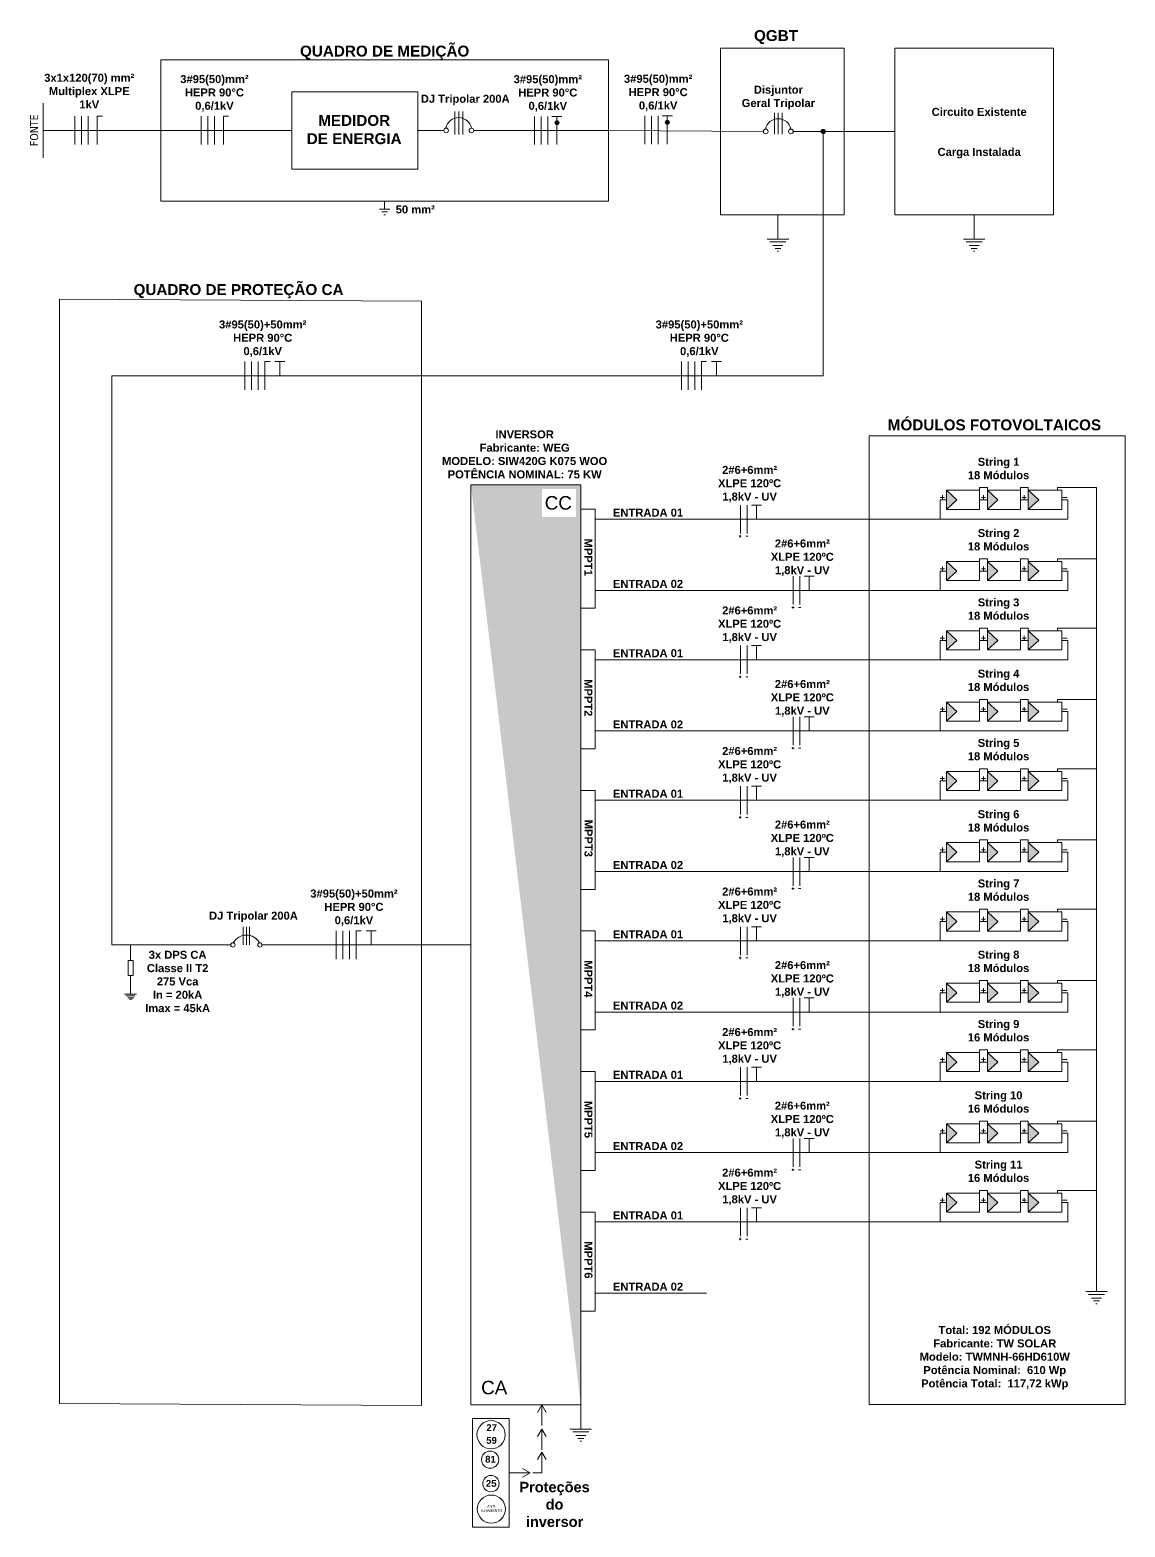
# Model space of a CAD drawing. Header units: millimetres. Extents: x 3949 to 6078, y -1974 to -943.
# Drawn here: x 5375 to 5439.7, y -1973.7 to -1885.3 of the extents above; entities that cross this region are included whole.
import ezdxf

# ---------------------------------------------------------------- set-up
doc = ezdxf.new("R2010")
doc.units = ezdxf.units.MM
doc.layers.add('DESENHO', color=7, linetype='Continuous', lineweight=0)
doc.layers.add('Terxto ok', color=3, linetype='Continuous')
doc.styles.add('Annotative', font='arial.ttf')
doc.styles.add('PDF Arial', font='arial.ttf')
doc.styles.get("Standard").update_dxf_attribs({"font": 'arial.ttf'})

msp = doc.modelspace()

# ---------------------------------------------------------------- hatches: boundary and pattern name
at = {"layer": 'DESENHO', "lineweight": 0}
h = msp.add_hatch(color=256, dxfattribs=at)
h.dxf.hatch_style = 1
h.paths.add_polyline_path([(5406.153, -1890.65, 0.414214), (5406.028, -1890.775, 0.414214), (5406.153, -1890.9)])
h.paths.add_polyline_path([(5406.277, -1890.775, 0.414214), (5406.153, -1890.65), (5406.153, -1890.9, 0.414214)])
h = msp.add_hatch(color=256, dxfattribs=at)
h.dxf.hatch_style = 1
h.paths.add_polyline_path([(5412.667, -1890.628, 0.414214), (5412.542, -1890.753, 0.414214), (5412.667, -1890.878)])
h.paths.add_polyline_path([(5412.792, -1890.753, 0.414214), (5412.667, -1890.628), (5412.667, -1890.878, 0.414214)])
h = msp.add_hatch(color=256, dxfattribs=at)
h.dxf.hatch_style = 1
h.paths.add_polyline_path([(5421.993, -1891.295, 0.414214), (5421.868, -1891.17), (5421.868, -1891.42, 0.414214)])
h.paths.add_polyline_path([(5421.868, -1891.17, 0.414214), (5421.743, -1891.295, 0.414214), (5421.868, -1891.42)])
h = msp.add_hatch(color=256, dxfattribs=at)
h.dxf.hatch_style = 1
h.paths.add_polyline_path([(5407.561, -1912.148), (5401.072, -1912.148), (5407.561, -1966.452)])
h.paths.add_polyline_path([(5405.275, -1914.044), (5407.278, -1914.044), (5407.278, -1912.404), (5405.275, -1912.404)], flags=16)
h = msp.add_hatch(color=256, dxfattribs=at)
h.dxf.hatch_style = 1
h.paths.add_polyline_path([(5434.601, -1913.036), (5433.975, -1912.473), (5433.975, -1913.599)])
h.paths.add_polyline_path([(5432.176, -1913.036), (5431.566, -1912.473), (5431.566, -1913.599)])
h.paths.add_polyline_path([(5429.141, -1913.599), (5429.751, -1913.036), (5429.141, -1912.473)])
h = msp.add_hatch(color=256, dxfattribs=at)
h.dxf.hatch_style = 1
h.paths.add_polyline_path([(5434.601, -1917.24), (5433.975, -1916.677), (5433.975, -1917.803)])
h.paths.add_polyline_path([(5432.176, -1917.24), (5431.566, -1916.677), (5431.566, -1917.803)])
h.paths.add_polyline_path([(5429.141, -1917.803), (5429.751, -1917.24), (5429.141, -1916.677)])
h = msp.add_hatch(color=256, dxfattribs=at)
h.dxf.hatch_style = 1
h.paths.add_polyline_path([(5434.601, -1921.331), (5433.975, -1920.767), (5433.975, -1921.894)])
h.paths.add_polyline_path([(5432.176, -1921.331), (5431.566, -1920.767), (5431.566, -1921.894)])
h.paths.add_polyline_path([(5429.141, -1921.894), (5429.751, -1921.331), (5429.141, -1920.767)])
h = msp.add_hatch(color=256, dxfattribs=at)
h.dxf.hatch_style = 1
h.paths.add_polyline_path([(5434.601, -1925.535), (5433.975, -1924.972), (5433.975, -1926.098)])
h.paths.add_polyline_path([(5432.176, -1925.535), (5431.566, -1924.972), (5431.566, -1926.098)])
h.paths.add_polyline_path([(5429.141, -1926.098), (5429.751, -1925.535), (5429.141, -1924.972)])
h = msp.add_hatch(color=256, dxfattribs=at)
h.dxf.hatch_style = 1
h.paths.add_polyline_path([(5434.601, -1929.625), (5433.975, -1929.062), (5433.975, -1930.188)])
h.paths.add_polyline_path([(5432.176, -1929.625), (5431.566, -1929.062), (5431.566, -1930.188)])
h.paths.add_polyline_path([(5429.141, -1930.188), (5429.751, -1929.625), (5429.141, -1929.062)])
h = msp.add_hatch(color=256, dxfattribs=at)
h.dxf.hatch_style = 1
h.paths.add_polyline_path([(5434.601, -1933.83), (5433.975, -1933.267), (5433.975, -1934.393)])
h.paths.add_polyline_path([(5432.176, -1933.83), (5431.566, -1933.267), (5431.566, -1934.393)])
h.paths.add_polyline_path([(5429.141, -1934.393), (5429.751, -1933.83), (5429.141, -1933.267)])
h = msp.add_hatch(color=256, dxfattribs=at)
h.dxf.hatch_style = 1
h.paths.add_polyline_path([(5434.601, -1937.92), (5433.975, -1937.357), (5433.975, -1938.483)])
h.paths.add_polyline_path([(5432.176, -1937.92), (5431.566, -1937.357), (5431.566, -1938.483)])
h.paths.add_polyline_path([(5429.141, -1938.483), (5429.751, -1937.92), (5429.141, -1937.357)])
h = msp.add_hatch(color=256, dxfattribs=at)
h.dxf.hatch_style = 1
h.paths.add_polyline_path([(5434.601, -1942.124), (5433.975, -1941.561), (5433.975, -1942.688)])
h.paths.add_polyline_path([(5432.176, -1942.124), (5431.566, -1941.561), (5431.566, -1942.688)])
h.paths.add_polyline_path([(5429.141, -1942.688), (5429.751, -1942.124), (5429.141, -1941.561)])
h = msp.add_hatch(color=256, dxfattribs=at)
h.dxf.hatch_style = 1
h.paths.add_polyline_path([(5434.601, -1946.215), (5433.975, -1945.652), (5433.975, -1946.778)])
h.paths.add_polyline_path([(5432.176, -1946.215), (5431.566, -1945.652), (5431.566, -1946.778)])
h.paths.add_polyline_path([(5429.141, -1946.778), (5429.751, -1946.215), (5429.141, -1945.652)])
h = msp.add_hatch(color=256, dxfattribs=at)
h.dxf.hatch_style = 1
h.paths.add_polyline_path([(5434.601, -1950.419), (5433.975, -1949.856), (5433.975, -1950.982)])
h.paths.add_polyline_path([(5432.176, -1950.419), (5431.566, -1949.856), (5431.566, -1950.982)])
h.paths.add_polyline_path([(5429.141, -1950.982), (5429.751, -1950.419), (5429.141, -1949.856)])
h = msp.add_hatch(color=256, dxfattribs=at)
h.dxf.hatch_style = 1
h.paths.add_polyline_path([(5434.601, -1954.51), (5433.975, -1953.946), (5433.975, -1955.073)])
h.paths.add_polyline_path([(5432.176, -1954.51), (5431.566, -1953.946), (5431.566, -1955.073)])
h.paths.add_polyline_path([(5429.141, -1955.073), (5429.751, -1954.51), (5429.141, -1953.946)])

# ---------------------------------------------------------------- linework, layer by layer
for p, q in [((5375.834, -1892.846), (5375.834, -1889.621)), ((5377.689, -1892.068), (5377.689, -1890.399)), ((5378.085, -1892.068), (5378.085, -1890.399)), ((5378.48, -1892.068), (5378.48, -1890.399)), ((5379.023, -1892.068), (5379.023, -1890.399)), ((5379.023, -1890.399), (5379.32, -1890.399)), ((5385.144, -1892.068), (5385.144, -1890.399)), ((5385.54, -1892.068), (5385.54, -1890.399)), ((5385.935, -1892.068), (5385.935, -1890.399)), ((5386.478, -1892.068), (5386.478, -1890.399)), ((5386.478, -1890.399), (5386.775, -1890.399)), ((5400.116, -1891.465), (5400.116, -1890.126)), ((5400.353, -1891.465), (5400.353, -1890.126)), ((5400.59, -1891.465), (5400.59, -1890.126)), ((5404.819, -1892.073), (5404.819, -1890.404)), ((5405.214, -1892.073), (5405.214, -1890.404)), ((5405.609, -1892.073), (5405.609, -1890.404)), ((5405.856, -1890.404), (5406.153, -1890.404)), ((5406.153, -1892.073), (5406.153, -1890.404)), ((5406.153, -1890.404), (5406.449, -1890.404)), ((5411.333, -1892.051), (5411.333, -1890.382)), ((5411.728, -1892.051), (5411.728, -1890.382)), ((5412.123, -1892.051), (5412.123, -1890.382)), ((5412.37, -1890.382), (5412.667, -1890.382)), ((5412.667, -1892.051), (5412.667, -1890.382)), ((5412.667, -1890.382), (5412.964, -1890.382)), ((5418.984, -1891.455), (5418.984, -1890.188)), ((5419.213, -1891.455), (5419.213, -1890.188)), ((5419.441, -1891.455), (5419.441, -1890.188)), ((5387.733, -1906.549), (5387.733, -1904.88)), ((5388.129, -1906.549), (5388.129, -1904.88)), ((5388.524, -1906.549), (5388.524, -1904.88)), ((5388.919, -1906.549), (5388.919, -1904.88)), ((5389.216, -1904.88), (5388.919, -1904.88)), ((5389.799, -1904.88), (5389.503, -1904.88)), ((5389.799, -1905.714), (5389.799, -1904.88)), ((5390.096, -1904.88), (5389.799, -1904.88)), ((5413.505, -1906.549), (5413.505, -1904.88)), ((5413.9, -1906.549), (5413.9, -1904.88)), ((5414.295, -1906.549), (5414.295, -1904.88)), ((5414.69, -1906.549), (5414.69, -1904.88)), ((5414.987, -1904.88), (5414.69, -1904.88)), ((5415.571, -1904.88), (5415.274, -1904.88)), ((5415.571, -1905.714), (5415.571, -1904.88)), ((5415.867, -1904.88), (5415.571, -1904.88)), ((5435.7, -1912.316), (5435.7, -1912.316)), ((5416.904, -1915.187), (5417.033, -1915.187)), ((5416.969, -1915.123), (5416.969, -1915.252)), ((5417.3, -1915.187), (5417.428, -1915.187)), ((5435.7, -1916.521), (5435.7, -1916.521)), ((5420.015, -1919.392), (5420.144, -1919.392)), ((5420.079, -1919.328), (5420.079, -1919.456)), ((5420.41, -1919.392), (5420.539, -1919.392)), ((5435.7, -1920.611), (5435.7, -1920.611)), ((5416.969, -1923.418), (5416.969, -1923.546)), ((5416.904, -1923.482), (5417.033, -1923.482)), ((5417.3, -1923.482), (5417.428, -1923.482)), ((5435.7, -1924.815), (5435.7, -1924.815)), ((5420.015, -1927.687), (5420.144, -1927.687)), ((5420.079, -1927.622), (5420.079, -1927.751)), ((5420.41, -1927.687), (5420.539, -1927.687)), ((5435.7, -1928.906), (5435.7, -1928.906)), ((5416.904, -1931.777), (5417.033, -1931.777)), ((5416.969, -1931.713), (5416.969, -1931.841)), ((5417.3, -1931.777), (5417.428, -1931.777)), ((5435.7, -1933.11), (5435.7, -1933.11)), ((5420.015, -1935.981), (5420.144, -1935.981)), ((5420.079, -1935.917), (5420.079, -1936.045)), ((5420.41, -1935.981), (5420.539, -1935.981)), ((5435.7, -1937.201), (5435.7, -1937.201)), ((5393.119, -1940.134), (5393.119, -1938.465)), ((5393.514, -1940.134), (5393.514, -1938.465)), ((5393.909, -1940.134), (5393.909, -1938.465)), ((5394.304, -1940.134), (5394.304, -1938.465)), ((5394.601, -1938.465), (5394.304, -1938.465)), ((5395.184, -1938.465), (5394.888, -1938.465)), ((5395.184, -1939.3), (5395.184, -1938.465)), ((5395.481, -1938.465), (5395.184, -1938.465)), ((5416.904, -1940.072), (5417.033, -1940.072)), ((5416.969, -1940.008), (5416.969, -1940.136)), ((5417.3, -1940.072), (5417.428, -1940.072)), ((5435.7, -1941.405), (5435.7, -1941.405)), ((5420.015, -1944.276), (5420.144, -1944.276)), ((5420.079, -1944.212), (5420.079, -1944.34)), ((5420.41, -1944.276), (5420.539, -1944.276)), ((5435.7, -1945.495), (5435.7, -1945.495)), ((5416.904, -1948.366), (5417.033, -1948.366)), ((5416.969, -1948.302), (5416.969, -1948.431)), ((5417.3, -1948.366), (5417.428, -1948.366)), ((5435.7, -1949.7), (5435.7, -1949.7)), ((5420.015, -1952.571), (5420.144, -1952.571)), ((5420.079, -1952.507), (5420.079, -1952.635)), ((5420.41, -1952.571), (5420.539, -1952.571)), ((5435.7, -1953.79), (5435.7, -1953.79)), ((5416.904, -1956.661), (5417.033, -1956.661)), ((5416.969, -1956.597), (5416.969, -1956.725)), ((5417.3, -1956.661), (5417.428, -1956.661)), ((5405.26, -1966.452), (5405.008, -1966.889)), ((5405.26, -1967.673), (5405.26, -1966.452)), ((5405.26, -1966.452), (5405.512, -1966.889)), ((5407.561, -1967.876), (5407.561, -1966.452)), ((5405.26, -1967.882), (5405.008, -1968.319)), ((5405.26, -1969.103), (5405.26, -1967.882)), ((5405.26, -1967.882), (5405.512, -1968.319)), ((5405.26, -1969.236), (5405.008, -1969.673)), ((5405.26, -1970.457), (5405.26, -1969.236)), ((5405.26, -1969.236), (5405.512, -1969.673)), ((5404.562, -1970.457), (5404.126, -1970.205)), ((5403.341, -1970.457), (5403.341, -1970.457)), ((5403.341, -1970.457), (5404.562, -1970.457)), ((5404.562, -1970.457), (5404.126, -1970.709)), ((5405.26, -1970.457), (5404.727, -1970.457))]:
    msp.add_line(p, q, dxfattribs=at)
at = {"layer": 'DESENHO', "color": 5, "lineweight": 0}
for p, q in [((5375.834, -1891.234), (5390.512, -1891.234)), ((5399.478, -1891.234), (5397.936, -1891.234)), ((5409.189, -1891.239), (5401.238, -1891.239)), ((5418.338, -1891.295), (5409.189, -1891.239)), ((5420.098, -1891.295), (5426.102, -1891.295)), ((5421.868, -1891.295), (5421.868, -1905.714)), ((5379.871, -1905.714), (5421.868, -1905.714)), ((5379.871, -1905.714), (5379.871, -1939.3)), ((5416.992, -1915.013), (5416.992, -1913.344)), ((5417.387, -1915.013), (5417.387, -1913.344)), ((5418.222, -1913.344), (5417.629, -1913.344)), ((5417.925, -1914.178), (5417.925, -1913.344)), ((5429.141, -1913.036), (5428.78, -1913.036)), ((5428.78, -1913.036), (5428.78, -1914.178)), ((5436.307, -1913.036), (5435.946, -1913.036)), ((5436.307, -1913.036), (5436.307, -1914.178)), ((5408.415, -1914.178), (5436.307, -1914.178)), ((5429.141, -1917.24), (5428.78, -1917.24)), ((5428.78, -1917.24), (5428.78, -1918.382)), ((5436.307, -1917.24), (5435.946, -1917.24)), ((5436.307, -1917.24), (5436.307, -1918.382)), ((5420.102, -1919.217), (5420.102, -1917.548)), ((5420.498, -1919.217), (5420.498, -1917.548)), ((5421.333, -1917.548), (5420.739, -1917.548)), ((5421.036, -1918.382), (5421.036, -1917.548)), ((5408.415, -1918.382), (5436.307, -1918.382)), ((5416.992, -1923.307), (5416.992, -1921.638)), ((5417.387, -1923.307), (5417.387, -1921.638)), ((5418.222, -1921.638), (5417.629, -1921.638)), ((5417.925, -1922.473), (5417.925, -1921.638)), ((5429.141, -1921.331), (5428.78, -1921.331)), ((5428.78, -1921.331), (5428.78, -1922.473)), ((5436.307, -1921.331), (5435.946, -1921.331)), ((5436.307, -1921.331), (5436.307, -1922.473)), ((5408.415, -1922.473), (5436.307, -1922.473)), ((5420.102, -1927.512), (5420.102, -1925.843)), ((5420.498, -1927.512), (5420.498, -1925.843)), ((5421.333, -1925.843), (5420.739, -1925.843)), ((5421.036, -1926.677), (5421.036, -1925.843)), ((5429.141, -1925.535), (5428.78, -1925.535)), ((5428.78, -1925.535), (5428.78, -1926.677)), ((5436.307, -1925.535), (5435.946, -1925.535)), ((5436.307, -1925.535), (5436.307, -1926.677)), ((5408.415, -1926.677), (5436.307, -1926.677)), ((5429.141, -1929.625), (5428.78, -1929.625)), ((5428.78, -1929.625), (5428.78, -1930.768)), ((5436.307, -1929.625), (5435.946, -1929.625)), ((5436.307, -1929.625), (5436.307, -1930.768)), ((5416.992, -1931.602), (5416.992, -1929.933)), ((5417.387, -1931.602), (5417.387, -1929.933)), ((5418.222, -1929.933), (5417.629, -1929.933)), ((5417.925, -1930.768), (5417.925, -1929.933)), ((5408.415, -1930.768), (5436.307, -1930.768)), ((5429.141, -1933.83), (5428.78, -1933.83)), ((5428.78, -1933.83), (5428.78, -1934.972)), ((5436.307, -1933.83), (5435.946, -1933.83)), ((5436.307, -1933.83), (5436.307, -1934.972)), ((5420.102, -1935.806), (5420.102, -1934.138)), ((5420.498, -1935.806), (5420.498, -1934.138)), ((5421.333, -1934.138), (5420.739, -1934.138)), ((5421.036, -1934.972), (5421.036, -1934.138)), ((5408.415, -1934.972), (5436.307, -1934.972)), ((5416.992, -1939.897), (5416.992, -1938.228)), ((5417.387, -1939.897), (5417.387, -1938.228)), ((5418.222, -1938.228), (5417.629, -1938.228)), ((5417.925, -1939.062), (5417.925, -1938.228)), ((5429.141, -1937.92), (5428.78, -1937.92)), ((5428.78, -1937.92), (5428.78, -1939.062)), ((5436.307, -1937.92), (5435.946, -1937.92)), ((5436.307, -1937.92), (5436.307, -1939.062)), ((5379.871, -1939.3), (5386.901, -1939.3)), ((5380.985, -1940.231), (5380.985, -1939.3)), ((5388.741, -1939.3), (5401.072, -1939.3)), ((5408.415, -1939.062), (5436.307, -1939.062)), ((5420.102, -1944.101), (5420.102, -1942.432)), ((5420.498, -1944.101), (5420.498, -1942.432)), ((5421.333, -1942.432), (5420.739, -1942.432)), ((5421.036, -1943.267), (5421.036, -1942.432)), ((5429.141, -1942.124), (5428.78, -1942.124)), ((5428.78, -1942.124), (5428.78, -1943.267)), ((5436.307, -1942.124), (5435.946, -1942.124)), ((5436.307, -1942.124), (5436.307, -1943.267)), ((5408.415, -1943.267), (5436.307, -1943.267)), ((5429.141, -1946.215), (5428.78, -1946.215)), ((5428.78, -1946.215), (5428.78, -1947.357)), ((5436.307, -1946.215), (5435.946, -1946.215)), ((5436.307, -1946.215), (5436.307, -1947.357)), ((5416.992, -1948.192), (5416.992, -1946.523)), ((5417.387, -1948.192), (5417.387, -1946.523)), ((5418.222, -1946.523), (5417.629, -1946.523)), ((5417.925, -1947.357), (5417.925, -1946.523)), ((5408.415, -1947.357), (5436.307, -1947.357)), ((5420.102, -1952.396), (5420.102, -1950.727)), ((5420.498, -1952.396), (5420.498, -1950.727)), ((5421.333, -1950.727), (5420.739, -1950.727)), ((5421.036, -1951.562), (5421.036, -1950.727)), ((5429.141, -1950.419), (5428.78, -1950.419)), ((5428.78, -1950.419), (5428.78, -1951.562)), ((5436.307, -1950.419), (5435.946, -1950.419)), ((5436.307, -1950.419), (5436.307, -1951.562)), ((5408.415, -1951.562), (5436.307, -1951.562)), ((5416.992, -1956.486), (5416.992, -1954.817)), ((5417.387, -1956.486), (5417.387, -1954.817)), ((5418.222, -1954.817), (5417.629, -1954.817)), ((5417.925, -1955.652), (5417.925, -1954.817)), ((5429.141, -1954.51), (5428.78, -1954.51)), ((5428.78, -1954.51), (5428.78, -1955.652)), ((5436.307, -1954.51), (5435.946, -1954.51)), ((5436.307, -1954.51), (5436.307, -1955.652)), ((5408.415, -1955.652), (5436.307, -1955.652)), ((5408.415, -1959.856), (5414.976, -1959.856))]:
    msp.add_line(p, q, dxfattribs=at)
at = {"layer": 'DESENHO', "color": 3, "lineweight": 0}
for p, q in [((5395.983, -1895.872), (5395.983, -1895.407)), ((5395.94, -1896.212), (5396.025, -1896.212)), ((5419.194, -1897.642), (5419.194, -1896.218)), ((5430.78, -1897.642), (5430.78, -1896.218)), ((5419.151, -1898.364), (5419.236, -1898.364)), ((5430.737, -1898.364), (5430.822, -1898.364)), ((5435.7, -1912.316), (5437.998, -1912.316)), ((5435.7, -1912.316), (5435.7, -1912.473)), ((5437.998, -1912.316), (5437.998, -1959.758)), ((5435.7, -1916.521), (5437.998, -1916.521)), ((5435.7, -1916.521), (5435.7, -1916.677)), ((5435.7, -1920.611), (5437.998, -1920.611)), ((5435.7, -1920.611), (5435.7, -1920.767)), ((5435.7, -1924.815), (5437.998, -1924.815)), ((5435.7, -1924.815), (5435.7, -1924.972)), ((5435.7, -1928.906), (5437.998, -1928.906)), ((5435.7, -1928.906), (5435.7, -1929.062)), ((5435.7, -1933.11), (5437.998, -1933.11)), ((5435.7, -1933.11), (5435.7, -1933.267)), ((5435.7, -1937.201), (5437.998, -1937.201)), ((5435.7, -1937.201), (5435.7, -1937.357)), ((5435.7, -1941.405), (5437.998, -1941.405)), ((5435.7, -1941.405), (5435.7, -1941.561)), ((5435.7, -1945.495), (5437.998, -1945.495)), ((5435.7, -1945.495), (5435.7, -1945.652)), ((5435.7, -1949.7), (5437.998, -1949.7)), ((5435.7, -1949.7), (5435.7, -1949.856)), ((5435.7, -1953.79), (5437.998, -1953.79)), ((5435.7, -1953.79), (5435.7, -1953.946)), ((5437.956, -1960.48), (5438.041, -1960.48)), ((5407.519, -1968.598), (5407.603, -1968.598))]:
    msp.add_line(p, q, dxfattribs=at)
at = {"layer": 'DESENHO'}
for p, q in [((5408.415, -1913.593), (5408.415, -1914.764)), ((5408.415, -1914.764), (5408.415, -1915.935)), ((5408.415, -1921.887), (5408.415, -1923.058)), ((5408.415, -1923.058), (5408.415, -1924.23)), ((5408.415, -1930.182), (5408.415, -1931.353)), ((5408.415, -1931.353), (5408.415, -1932.524)), ((5408.415, -1938.477), (5408.415, -1939.648)), ((5408.415, -1939.648), (5408.415, -1940.819)), ((5408.415, -1947.943), (5408.415, -1949.114)), ((5408.415, -1956.237), (5408.415, -1957.409))]:
    msp.add_line(p, q, dxfattribs=at)
at = {"layer": 'DESENHO', "lineweight": 0}
for points in [[(5409.189, -1895.41), (5382.776, -1895.405), (5382.776, -1887.063), (5409.189, -1887.068)], [(5415.811, -1886.373), (5423.1, -1886.373), (5423.1, -1896.218), (5415.811, -1896.218)], [(5426.102, -1886.373), (5435.458, -1886.373), (5435.458, -1896.218), (5426.102, -1896.218)], [(5397.936, -1888.947), (5390.512, -1888.947), (5390.512, -1893.521), (5397.936, -1893.521)], [(5407.561, -1912.148), (5401.072, -1912.148), (5401.072, -1966.452), (5407.561, -1966.452)], [(5431.097, -1913.599), (5429.141, -1913.599), (5429.141, -1912.473), (5431.097, -1912.473)], [(5433.521, -1913.599), (5431.566, -1913.599), (5431.566, -1912.473), (5433.521, -1912.473)], [(5435.946, -1913.599), (5433.975, -1913.599), (5433.975, -1912.473), (5435.946, -1912.473)], [(5407.561, -1913.593), (5408.415, -1913.593), (5408.415, -1919.433), (5407.561, -1919.433)], [(5431.097, -1917.803), (5429.141, -1917.803), (5429.141, -1916.677), (5431.097, -1916.677)], [(5433.521, -1917.803), (5431.566, -1917.803), (5431.566, -1916.677), (5433.521, -1916.677)], [(5435.946, -1917.803), (5433.975, -1917.803), (5433.975, -1916.677), (5435.946, -1916.677)], [(5431.097, -1921.894), (5429.141, -1921.894), (5429.141, -1920.767), (5431.097, -1920.767)], [(5433.521, -1921.894), (5431.566, -1921.894), (5431.566, -1920.767), (5433.521, -1920.767)], [(5435.946, -1921.894), (5433.975, -1921.894), (5433.975, -1920.767), (5435.946, -1920.767)], [(5407.561, -1921.887), (5408.415, -1921.887), (5408.415, -1927.728), (5407.561, -1927.728)], [(5431.097, -1926.098), (5429.141, -1926.098), (5429.141, -1924.972), (5431.097, -1924.972)], [(5433.521, -1926.098), (5431.566, -1926.098), (5431.566, -1924.972), (5433.521, -1924.972)], [(5435.946, -1926.098), (5433.975, -1926.098), (5433.975, -1924.972), (5435.946, -1924.972)], [(5431.097, -1930.188), (5429.141, -1930.188), (5429.141, -1929.062), (5431.097, -1929.062)], [(5433.521, -1930.188), (5431.566, -1930.188), (5431.566, -1929.062), (5433.521, -1929.062)], [(5435.946, -1930.188), (5433.975, -1930.188), (5433.975, -1929.062), (5435.946, -1929.062)], [(5407.561, -1930.182), (5408.415, -1930.182), (5408.415, -1936.023), (5407.561, -1936.023)], [(5431.097, -1934.393), (5429.141, -1934.393), (5429.141, -1933.267), (5431.097, -1933.267)], [(5433.521, -1934.393), (5431.566, -1934.393), (5431.566, -1933.267), (5433.521, -1933.267)], [(5435.946, -1934.393), (5433.975, -1934.393), (5433.975, -1933.267), (5435.946, -1933.267)], [(5431.097, -1938.483), (5429.141, -1938.483), (5429.141, -1937.357), (5431.097, -1937.357)], [(5433.521, -1938.483), (5431.566, -1938.483), (5431.566, -1937.357), (5433.521, -1937.357)], [(5435.946, -1938.483), (5433.975, -1938.483), (5433.975, -1937.357), (5435.946, -1937.357)], [(5407.561, -1938.477), (5408.415, -1938.477), (5408.415, -1944.317), (5407.561, -1944.317)], [(5381.134, -1940.231), (5381.134, -1941.101), (5380.836, -1941.101), (5380.836, -1940.231)], [(5431.097, -1942.688), (5429.141, -1942.688), (5429.141, -1941.561), (5431.097, -1941.561)], [(5433.521, -1942.688), (5431.566, -1942.688), (5431.566, -1941.561), (5433.521, -1941.561)], [(5435.946, -1942.688), (5433.975, -1942.688), (5433.975, -1941.561), (5435.946, -1941.561)], [(5431.097, -1946.778), (5429.141, -1946.778), (5429.141, -1945.652), (5431.097, -1945.652)], [(5433.521, -1946.778), (5431.566, -1946.778), (5431.566, -1945.652), (5433.521, -1945.652)], [(5435.946, -1946.778), (5433.975, -1946.778), (5433.975, -1945.652), (5435.946, -1945.652)], [(5407.561, -1946.772), (5408.415, -1946.772), (5408.415, -1952.612), (5407.561, -1952.612)], [(5431.097, -1950.982), (5429.141, -1950.982), (5429.141, -1949.856), (5431.097, -1949.856)], [(5433.521, -1950.982), (5431.566, -1950.982), (5431.566, -1949.856), (5433.521, -1949.856)], [(5435.946, -1950.982), (5433.975, -1950.982), (5433.975, -1949.856), (5435.946, -1949.856)], [(5431.097, -1955.073), (5429.141, -1955.073), (5429.141, -1953.946), (5431.097, -1953.946)], [(5433.521, -1955.073), (5431.566, -1955.073), (5431.566, -1953.946), (5433.521, -1953.946)], [(5435.946, -1955.073), (5433.975, -1955.073), (5433.975, -1953.946), (5435.946, -1953.946)], [(5407.561, -1955.066), (5408.415, -1955.066), (5408.415, -1960.907), (5407.561, -1960.907)], [(5403.341, -1967.25), (5401.172, -1967.25), (5401.172, -1973.657), (5403.341, -1973.657)]]:
    msp.add_lwpolyline(points, close=True, dxfattribs=at)
at = {"layer": 'DESENHO', "color": 3, "lineweight": 0}
for points in [[(5395.686, -1895.872), (5395.983, -1895.872), (5396.28, -1895.872)], [(5395.813, -1896.042), (5395.983, -1896.042), (5396.153, -1896.042)], [(5419.83, -1897.642), (5418.557, -1897.642)], [(5418.727, -1897.812), (5419.194, -1897.812), (5419.661, -1897.812)], [(5431.417, -1897.642), (5430.143, -1897.642)], [(5430.313, -1897.812), (5430.78, -1897.812), (5431.247, -1897.812)], [(5418.897, -1898.024), (5419.194, -1898.024), (5419.491, -1898.024)], [(5419.024, -1898.194), (5419.194, -1898.194), (5419.363, -1898.194)], [(5430.483, -1898.024), (5430.78, -1898.024), (5431.077, -1898.024)], [(5430.61, -1898.194), (5430.78, -1898.194), (5430.95, -1898.194)], [(5431.566, -1912.473), (5431.566, -1912.316), (5431.097, -1912.316), (5431.097, -1912.473)], [(5433.975, -1912.473), (5433.975, -1912.316), (5433.521, -1912.316), (5433.521, -1912.473)], [(5431.566, -1916.677), (5431.566, -1916.521), (5431.097, -1916.521), (5431.097, -1916.677)], [(5433.975, -1916.677), (5433.975, -1916.521), (5433.521, -1916.521), (5433.521, -1916.677)], [(5431.566, -1920.767), (5431.566, -1920.611), (5431.097, -1920.611), (5431.097, -1920.767)], [(5433.975, -1920.767), (5433.975, -1920.611), (5433.521, -1920.611), (5433.521, -1920.767)], [(5431.566, -1924.972), (5431.566, -1924.815), (5431.097, -1924.815), (5431.097, -1924.972)], [(5433.975, -1924.972), (5433.975, -1924.815), (5433.521, -1924.815), (5433.521, -1924.972)], [(5431.566, -1929.062), (5431.566, -1928.906), (5431.097, -1928.906), (5431.097, -1929.062)], [(5433.975, -1929.062), (5433.975, -1928.906), (5433.521, -1928.906), (5433.521, -1929.062)], [(5431.566, -1933.267), (5431.566, -1933.11), (5431.097, -1933.11), (5431.097, -1933.267)], [(5433.975, -1933.267), (5433.975, -1933.11), (5433.521, -1933.11), (5433.521, -1933.267)], [(5431.566, -1937.357), (5431.566, -1937.201), (5431.097, -1937.201), (5431.097, -1937.357)], [(5433.975, -1937.357), (5433.975, -1937.201), (5433.521, -1937.201), (5433.521, -1937.357)], [(5380.985, -1941.101), (5380.985, -1942.204)], [(5431.566, -1941.561), (5431.566, -1941.405), (5431.097, -1941.405), (5431.097, -1941.561)], [(5433.975, -1941.561), (5433.975, -1941.405), (5433.521, -1941.405), (5433.521, -1941.561)], [(5380.628, -1942.204), (5381.342, -1942.204)], [(5381.246, -1942.299), (5380.985, -1942.299), (5380.723, -1942.299)], [(5381.175, -1942.418), (5380.985, -1942.418), (5380.819, -1942.418)], [(5381.08, -1942.513), (5380.985, -1942.513), (5380.914, -1942.513)], [(5431.566, -1945.652), (5431.566, -1945.495), (5431.097, -1945.495), (5431.097, -1945.652)], [(5433.975, -1945.652), (5433.975, -1945.495), (5433.521, -1945.495), (5433.521, -1945.652)], [(5431.566, -1949.856), (5431.566, -1949.7), (5431.097, -1949.7), (5431.097, -1949.856)], [(5433.975, -1949.856), (5433.975, -1949.7), (5433.521, -1949.7), (5433.521, -1949.856)], [(5431.566, -1953.946), (5431.566, -1953.79), (5431.097, -1953.79), (5431.097, -1953.946)], [(5433.975, -1953.946), (5433.975, -1953.79), (5433.521, -1953.79), (5433.521, -1953.946)], [(5438.635, -1959.758), (5437.362, -1959.758)], [(5437.532, -1959.928), (5437.998, -1959.928), (5438.465, -1959.928)], [(5437.701, -1960.14), (5437.998, -1960.14), (5438.296, -1960.14)], [(5437.829, -1960.31), (5437.998, -1960.31), (5438.168, -1960.31)]]:
    msp.add_lwpolyline(points, dxfattribs=at)
at = {"layer": 'DESENHO'}
for points in [[(5376.799, -1901.199), (5398.157, -1901.307), (5398.157, -1966.482), (5376.799, -1966.374)], [(5424.583, -1909.248), (5439.684, -1909.248), (5439.684, -1966.428), (5424.583, -1966.428)]]:
    msp.add_lwpolyline(points, close=True, dxfattribs=at)
at = {"layer": 'DESENHO', "lineweight": 0}
for points in [[(5428.902, -1912.764), (5428.902, -1913.026)], [(5429.141, -1913.599), (5429.751, -1913.036), (5429.141, -1912.473)], [(5431.327, -1912.764), (5431.327, -1913.026)], [(5431.566, -1913.599), (5432.176, -1913.036), (5431.566, -1912.473)], [(5433.736, -1912.764), (5433.736, -1913.026)], [(5433.975, -1913.599), (5434.601, -1913.036), (5433.975, -1912.473)], [(5428.781, -1912.895), (5429.022, -1912.895)], [(5431.206, -1912.895), (5431.447, -1912.895)], [(5433.615, -1912.895), (5433.856, -1912.895)], [(5436.018, -1912.895), (5436.259, -1912.895)], [(5428.781, -1917.099), (5429.022, -1917.099)], [(5428.902, -1916.968), (5428.902, -1917.231)], [(5429.141, -1917.803), (5429.751, -1917.24), (5429.141, -1916.677)], [(5431.206, -1917.099), (5431.447, -1917.099)], [(5431.327, -1916.968), (5431.327, -1917.231)], [(5431.566, -1917.803), (5432.176, -1917.24), (5431.566, -1916.677)], [(5433.615, -1917.099), (5433.856, -1917.099)], [(5433.736, -1916.968), (5433.736, -1917.231)], [(5433.975, -1917.803), (5434.601, -1917.24), (5433.975, -1916.677)], [(5436.018, -1917.099), (5436.259, -1917.099)], [(5429.141, -1921.894), (5429.751, -1921.331), (5429.141, -1920.767)], [(5431.566, -1921.894), (5432.176, -1921.331), (5431.566, -1920.767)], [(5433.975, -1921.894), (5434.601, -1921.331), (5433.975, -1920.767)], [(5428.781, -1921.19), (5429.022, -1921.19)], [(5428.902, -1921.058), (5428.902, -1921.321)], [(5431.206, -1921.19), (5431.447, -1921.19)], [(5431.327, -1921.058), (5431.327, -1921.321)], [(5433.615, -1921.19), (5433.856, -1921.19)], [(5433.736, -1921.058), (5433.736, -1921.321)], [(5436.018, -1921.19), (5436.259, -1921.19)], [(5429.141, -1926.098), (5429.751, -1925.535), (5429.141, -1924.972)], [(5431.566, -1926.098), (5432.176, -1925.535), (5431.566, -1924.972)], [(5433.975, -1926.098), (5434.601, -1925.535), (5433.975, -1924.972)], [(5428.781, -1925.394), (5429.022, -1925.394)], [(5428.902, -1925.263), (5428.902, -1925.526)], [(5431.206, -1925.394), (5431.447, -1925.394)], [(5431.327, -1925.263), (5431.327, -1925.526)], [(5433.615, -1925.394), (5433.856, -1925.394)], [(5433.736, -1925.263), (5433.736, -1925.526)], [(5436.018, -1925.394), (5436.259, -1925.394)], [(5428.781, -1929.485), (5429.022, -1929.485)], [(5428.902, -1929.353), (5428.902, -1929.616)], [(5429.141, -1930.188), (5429.751, -1929.625), (5429.141, -1929.062)], [(5431.206, -1929.485), (5431.447, -1929.485)], [(5431.327, -1929.353), (5431.327, -1929.616)], [(5431.566, -1930.188), (5432.176, -1929.625), (5431.566, -1929.062)], [(5433.615, -1929.485), (5433.856, -1929.485)], [(5433.736, -1929.353), (5433.736, -1929.616)], [(5433.975, -1930.188), (5434.601, -1929.625), (5433.975, -1929.062)], [(5436.018, -1929.485), (5436.259, -1929.485)], [(5428.781, -1933.689), (5429.022, -1933.689)], [(5428.902, -1933.558), (5428.902, -1933.82)], [(5429.141, -1934.393), (5429.751, -1933.83), (5429.141, -1933.267)], [(5431.206, -1933.689), (5431.447, -1933.689)], [(5431.327, -1933.558), (5431.327, -1933.82)], [(5431.566, -1934.393), (5432.176, -1933.83), (5431.566, -1933.267)], [(5433.615, -1933.689), (5433.856, -1933.689)], [(5433.736, -1933.558), (5433.736, -1933.82)], [(5433.975, -1934.393), (5434.601, -1933.83), (5433.975, -1933.267)], [(5436.018, -1933.689), (5436.259, -1933.689)], [(5429.141, -1938.483), (5429.751, -1937.92), (5429.141, -1937.357)], [(5431.566, -1938.483), (5432.176, -1937.92), (5431.566, -1937.357)], [(5433.975, -1938.483), (5434.601, -1937.92), (5433.975, -1937.357)], [(5428.781, -1937.779), (5429.022, -1937.779)], [(5428.902, -1937.648), (5428.902, -1937.911)], [(5431.206, -1937.779), (5431.447, -1937.779)], [(5431.327, -1937.648), (5431.327, -1937.911)], [(5433.615, -1937.779), (5433.856, -1937.779)], [(5433.736, -1937.648), (5433.736, -1937.911)], [(5436.018, -1937.779), (5436.259, -1937.779)], [(5428.781, -1941.984), (5429.022, -1941.984)], [(5428.902, -1941.852), (5428.902, -1942.115)], [(5429.141, -1942.688), (5429.751, -1942.124), (5429.141, -1941.561)], [(5431.206, -1941.984), (5431.447, -1941.984)], [(5431.327, -1941.852), (5431.327, -1942.115)], [(5431.566, -1942.688), (5432.176, -1942.124), (5431.566, -1941.561)], [(5433.615, -1941.984), (5433.856, -1941.984)], [(5433.736, -1941.852), (5433.736, -1942.115)], [(5433.975, -1942.688), (5434.601, -1942.124), (5433.975, -1941.561)], [(5436.018, -1941.984), (5436.259, -1941.984)], [(5428.781, -1946.074), (5429.022, -1946.074)], [(5428.902, -1945.943), (5428.902, -1946.205)], [(5429.141, -1946.778), (5429.751, -1946.215), (5429.141, -1945.652)], [(5431.206, -1946.074), (5431.447, -1946.074)], [(5431.327, -1945.943), (5431.327, -1946.205)], [(5431.566, -1946.778), (5432.176, -1946.215), (5431.566, -1945.652)], [(5433.615, -1946.074), (5433.856, -1946.074)], [(5433.736, -1945.943), (5433.736, -1946.205)], [(5433.975, -1946.778), (5434.601, -1946.215), (5433.975, -1945.652)], [(5436.018, -1946.074), (5436.259, -1946.074)], [(5429.141, -1950.982), (5429.751, -1950.419), (5429.141, -1949.856)], [(5431.566, -1950.982), (5432.176, -1950.419), (5431.566, -1949.856)], [(5433.975, -1950.982), (5434.601, -1950.419), (5433.975, -1949.856)], [(5428.781, -1950.278), (5429.022, -1950.278)], [(5428.902, -1950.147), (5428.902, -1950.41)], [(5431.206, -1950.278), (5431.447, -1950.278)], [(5431.327, -1950.147), (5431.327, -1950.41)], [(5433.615, -1950.278), (5433.856, -1950.278)], [(5433.736, -1950.147), (5433.736, -1950.41)], [(5436.018, -1950.278), (5436.259, -1950.278)], [(5428.781, -1954.369), (5429.022, -1954.369)], [(5428.902, -1954.237), (5428.902, -1954.5)], [(5429.141, -1955.073), (5429.751, -1954.51), (5429.141, -1953.946)], [(5431.206, -1954.369), (5431.447, -1954.369)], [(5431.327, -1954.237), (5431.327, -1954.5)], [(5431.566, -1955.073), (5432.176, -1954.51), (5431.566, -1953.946)], [(5433.615, -1954.369), (5433.856, -1954.369)], [(5433.736, -1954.237), (5433.736, -1954.5)], [(5433.975, -1955.073), (5434.601, -1954.51), (5433.975, -1953.946)], [(5436.018, -1954.369), (5436.259, -1954.369)], [(5408.198, -1967.876), (5406.924, -1967.876)], [(5407.094, -1968.046), (5407.561, -1968.046), (5408.028, -1968.046)], [(5407.264, -1968.258), (5407.561, -1968.258), (5407.858, -1968.258)], [(5407.391, -1968.428), (5407.561, -1968.428), (5407.731, -1968.428)]]:
    msp.add_lwpolyline(points, dxfattribs=at)
at = {"layer": 'DESENHO', "color": 5, "lineweight": 0}
for points in [[(5431.097, -1913.036), (5431.566, -1913.036)], [(5433.521, -1913.036), (5433.975, -1913.036)], [(5431.097, -1917.24), (5431.566, -1917.24)], [(5433.521, -1917.24), (5433.975, -1917.24)], [(5431.097, -1921.331), (5431.566, -1921.331)], [(5433.521, -1921.331), (5433.975, -1921.331)], [(5431.097, -1925.535), (5431.566, -1925.535)], [(5433.521, -1925.535), (5433.975, -1925.535)], [(5431.097, -1929.625), (5431.566, -1929.625)], [(5433.521, -1929.625), (5433.975, -1929.625)], [(5431.097, -1933.83), (5431.566, -1933.83)], [(5433.521, -1933.83), (5433.975, -1933.83)], [(5431.097, -1937.92), (5431.566, -1937.92)], [(5433.521, -1937.92), (5433.975, -1937.92)], [(5431.097, -1942.124), (5431.566, -1942.124)], [(5433.521, -1942.124), (5433.975, -1942.124)], [(5431.097, -1946.215), (5431.566, -1946.215)], [(5433.521, -1946.215), (5433.975, -1946.215)], [(5431.097, -1950.419), (5431.566, -1950.419)], [(5433.521, -1950.419), (5433.975, -1950.419)], [(5431.097, -1954.51), (5431.566, -1954.51)], [(5433.521, -1954.51), (5433.975, -1954.51)]]:
    msp.add_lwpolyline(points, dxfattribs=at)
at = {"layer": 'DESENHO', "color": 7, "lineweight": 0}
for points in [[(5387.64, -1938.23), (5387.64, -1939.3)], [(5387.821, -1938.23), (5387.821, -1939.3)], [(5388.002, -1938.23), (5388.002, -1939.3)]]:
    msp.add_lwpolyline(points, dxfattribs=at)
at = {"layer": 'DESENHO', "lineweight": 0}
for centre, radius in [((5406.153, -1890.775), 0.125), ((5412.667, -1890.753), 0.125), ((5399.615, -1891.234), 0.137), ((5401.101, -1891.239), 0.137), ((5418.475, -1891.295), 0.137), ((5419.961, -1891.295), 0.137), ((5421.868, -1891.295), 0.125), ((5402.263, -1968.207), 0.833), ((5402.21, -1969.68), 0.51), ((5402.257, -1971.095), 0.484), ((5402.281, -1972.598), 0.83)]:
    msp.add_circle(centre, radius, dxfattribs=at)
at = {"layer": 'DESENHO', "color": 7, "lineweight": 0}
for centre in [(5387.026, -1939.3), (5388.616, -1939.3)]:
    msp.add_circle(centre, 0.125, dxfattribs=at)
at = {"layer": 'DESENHO', "lineweight": 0}
for centre, start in [((5400.353, -1891.241), 10.54292), ((5419.213, -1891.303), 10.93582)]:
    msp.add_arc(centre, 0.763, start, 169.09877, dxfattribs=at)
at = {"layer": 'DESENHO', "color": 7, "lineweight": 0}
msp.add_arc((5387.821, -1939.573), 0.852, 28.32219, 151.67781, dxfattribs=at)

# ---------------------------------------------------------------- texts
at = {"layer": 'DESENHO', "lineweight": 0, "attachment_point": 9}
for s, width, gutter_width, heights, insert, char_height, style in [('\\pxql;{\\fArial|b1|i0|c0|p34;QGBT}', 6.70525, 12.5, [1.691], (5424.487, -1886.141), 0.64396, 'PDF Arial'), ('\\pxqc;{\\fArial|b1|i0|c0|p34;QUADRO DE MEDIÇÃO}', 26.41348, 18.41, [2.491], (5409.19, -1887.068), 0.64396, 'PDF Arial'), ('\\pxqc;{\\fArial|b1|i0|c0|p34;3#95(50)mm²\\PHEPR 90°C\\P0,6/1kV}', 5.84228, 12.5, [2.858], (5388.858, -1890.121), 0.47231, 'PDF Arial'), ('\\pxqc;{\\fArial|b1|i0|c0|p34;3#95(50)mm²\\PHEPR 90°C\\P0,6/1kV}', 5.84228, 12.5, [2.858], (5408.532, -1890.126), 0.47231, 'PDF Arial'), ('\\pxqc;{\\fArial|b1|i0|c0|p34;3#95(50)mm²\\PHEPR 90°C\\P0,6/1kV}', 5.84228, 12.5, [2.858], (5415.047, -1890.104), 0.47231, 'PDF Arial'), ('{\\fArial|b1|i0|c0|p34;QUADRO DE PROTEÇÃO CA}', 14.79742, 3.948, [2.702], (5393.556, -1901.142), 0.64396, 'PDF Arial'), ('\\pxqc;{\\fArial|b1|i0|c0|p34;3#95(50)+50mm²\\PHEPR 90°C\\P0,6/1kV}', 5.84228, 12.5, [2.858], (5391.706, -1904.601), 0.47231, 'PDF Arial'), ('\\pxqc;{\\fArial|b1|i0|c0|p34;3#95(50)+50mm²\\PHEPR 90°C\\P0,6/1kV}', 5.84228, 12.5, [2.858], (5417.477, -1904.601), 0.47231, 'PDF Arial'), ('\\pxqc;{\\fArial|b1|i0|c0|p34;INVERSOR\\PFabricante: WEG\\PMODELO:^ISIW420G K075 WOO\\PPOTÊNCIA NOMINAL: 75 KW}', 16.39073, 12.5, [5.762], (5412.441, -1911.776), 0.47231, 'Annotative'), ('\\pxqc;{\\fArial|b1|i0|c0|p34;2#6+6mm²\\PXLPE 120ºC\\P1,8kV - UV}', 6.73784, 12.5, [3.186], (5420.893, -1913.184), 0.47231, 'PDF Arial'), ('\\pxqc;{\\fArial|b1|i0|c0|p34;ENTRADA 01}', 6.73784, 12.5, [3.186], (5414.897, -1914.033), 0.47231, 'PDF Arial'), ('\\pxqc;{\\fArial|b1|i0|c0|p34;2#6+6mm²\\PXLPE 120ºC\\P1,8kV - UV}', 6.73784, 12.5, [3.186], (5424.004, -1917.528), 0.47231, 'PDF Arial'), ('\\pxqc;{\\fArial|b1|i0|c0|p34;ENTRADA 02}', 6.73784, 12.5, [3.186], (5414.897, -1918.237), 0.47231, 'PDF Arial'), ('\\pxqc;{\\fArial|b1|i0|c0|p34;2#6+6mm²\\PXLPE 120ºC\\P1,8kV - UV}', 6.73784, 12.5, [3.186], (5420.893, -1921.479), 0.47231, 'PDF Arial'), ('\\pxqc;{\\fArial|b1|i0|c0|p34;ENTRADA 01}', 6.73784, 12.5, [3.186], (5414.897, -1922.327), 0.47231, 'PDF Arial'), ('\\pxqc;{\\fArial|b1|i0|c0|p34;2#6+6mm²\\PXLPE 120ºC\\P1,8kV - UV}', 6.73784, 12.5, [3.186], (5424.004, -1925.823), 0.47231, 'PDF Arial'), ('\\pxqc;{\\fArial|b1|i0|c0|p34;ENTRADA 02}', 6.73784, 12.5, [3.186], (5414.897, -1926.532), 0.47231, 'PDF Arial'), ('\\pxqc;{\\fArial|b1|i0|c0|p34;2#6+6mm²\\PXLPE 120ºC\\P1,8kV - UV}', 6.73784, 12.5, [3.186], (5420.893, -1929.773), 0.47231, 'PDF Arial'), ('\\pxqc;{\\fArial|b1|i0|c0|p34;ENTRADA 01}', 6.73784, 12.5, [3.186], (5414.897, -1930.622), 0.47231, 'PDF Arial'), ('\\pxqc;{\\fArial|b1|i0|c0|p34;2#6+6mm²\\PXLPE 120ºC\\P1,8kV - UV}', 6.73784, 12.5, [3.186], (5424.004, -1934.117), 0.47231, 'PDF Arial'), ('\\pxqc;{\\fArial|b1|i0|c0|p34;ENTRADA 02}', 6.73784, 12.5, [3.186], (5414.897, -1934.827), 0.47231, 'PDF Arial'), ('\\pxqc;{\\fArial|b1|i0|c0|p34;3#95(50)+50mm²\\PHEPR 90°C\\P0,6/1kV}', 5.84228, 12.5, [2.858], (5397.091, -1938.187), 0.47231, 'PDF Arial'), ('\\pxqc;{\\fArial|b1|i0|c0|p34;2#6+6mm²\\PXLPE 120ºC\\P1,8kV - UV}', 6.73784, 12.5, [3.186], (5420.893, -1938.068), 0.47231, 'PDF Arial'), ('\\pxqc;{\\fArial|b1|i0|c0|p34;ENTRADA 01}', 6.73784, 12.5, [3.186], (5414.897, -1938.917), 0.47231, 'PDF Arial'), ('\\pxqc;{\\fArial|b1|i0|c0|p34;2#6+6mm²\\PXLPE 120ºC\\P1,8kV - UV}', 6.73784, 12.5, [3.186], (5424.004, -1942.412), 0.47231, 'PDF Arial'), ('\\pxqc;{\\fArial|b1|i0|c0|p34;ENTRADA 02}', 6.73784, 12.5, [3.186], (5414.897, -1943.121), 0.47231, 'PDF Arial'), ('\\pxqc;{\\fArial|b1|i0|c0|p34;2#6+6mm²\\PXLPE 120ºC\\P1,8kV - UV}', 6.73784, 12.5, [3.186], (5420.893, -1946.363), 0.47231, 'PDF Arial'), ('\\pxqc;{\\fArial|b1|i0|c0|p34;ENTRADA 01}', 6.73784, 12.5, [3.186], (5414.897, -1947.212), 0.47231, 'PDF Arial'), ('\\pxqc;{\\fArial|b1|i0|c0|p34;2#6+6mm²\\PXLPE 120ºC\\P1,8kV - UV}', 6.73784, 12.5, [3.186], (5424.004, -1950.707), 0.47231, 'PDF Arial'), ('\\pxqc;{\\fArial|b1|i0|c0|p34;ENTRADA 02}', 6.73784, 12.5, [3.186], (5414.897, -1951.416), 0.47231, 'PDF Arial'), ('\\pxqc;{\\fArial|b1|i0|c0|p34;2#6+6mm²\\PXLPE 120ºC\\P1,8kV - UV}', 6.73784, 12.5, [3.186], (5420.893, -1954.658), 0.47231, 'PDF Arial'), ('\\pxqc;{\\fArial|b1|i0|c0|p34;ENTRADA 01}', 6.73784, 12.5, [3.186], (5414.897, -1955.506), 0.47231, 'PDF Arial'), ('\\pxqc;{\\fArial|b1|i0|c0|p34;ENTRADA 02}', 6.73784, 12.5, [3.186], (5414.897, -1959.711), 0.47231, 'PDF Arial'), ('\\pxqc;{\\fArial|b1|i0|c0|p34;Proteções \\Pdo inversor}', 1.56579, 12.5, [0], (5406.794, -1973.658), 0.614, 'PDF Arial')]:
    msp.add_mtext_dynamic_manual_height_columns(s, width=width, gutter_width=gutter_width, heights=heights, dxfattribs=dict(at, insert=insert, char_height=char_height, style=style))
at = {"layer": 'DESENHO', "lineweight": 0, "style": 'PDF Arial'}
for s, insert, char_height, width, attachment_point in [('\\pxqc;{\\fArial|b1|i0|c0|p34;3x1x120(70) mm²\\PMultiplex XLPE \\P1kV }', (5374.319, -1887.892), 0.4723, 8.45795, 1), ('\\pxqc;{\\fArial|b1|i0|c0|p34;Disjuntor \\PGeral Tripolar}', (5422.157, -1889.995), 0.47231, 5.87072, 9), ('\\pxqc;{\\fArial|b1|i0|c0|p34;DJ Tripolar 200A}', (5403.436, -1889.744), 0.47231, 5.3936, 9), ('\\pxqc;{\\fArial|b1|i0|c0|p34;Circuito Existente\\P\\P\\PCarga Instalada }', (5431.074, -1891.392), 0.4723, 9.94411, 5), ('\\pxqc;{\\fArial|b1|i0|c0|p34;MEDIDOR DE ENERGIA}', (5397.049, -1892.051), 0.64396, 5.72787, 9), ('{\\fArial|b1|i0|c0|p34;MÓDULOS FOTOVOLTAICOS}', (5425.678, -1908.943), 0.64396, 13.89124, 7), ('\\pxqc;{\\fArial|b1|i0|c0|p34;String 1\\P18 Módulos}', (5434.713, -1911.822), 0.47231, 4.98963, 9), ('\\pxqc;{\\fArial|b1|i0|c0|p34;String 2\\P18 Módulos}', (5434.713, -1916.026), 0.47231, 4.98963, 9), ('\\pxqc;{\\fArial|b1|i0|c0|p34;String 3\\P18 Módulos}', (5434.713, -1920.116), 0.47231, 4.98963, 9), ('\\pxqc;{\\fArial|b1|i0|c0|p34;String 4\\P18 Módulos}', (5434.713, -1924.321), 0.47231, 4.98963, 9), ('\\pxqc;{\\fArial|b1|i0|c0|p34;String 5\\P18 Módulos}', (5434.713, -1928.411), 0.47231, 4.98963, 9), ('\\pxqc;{\\fArial|b1|i0|c0|p34;String 6\\P18 Módulos}', (5434.713, -1932.616), 0.47231, 4.98963, 9), ('\\pxqc;{\\fArial|b1|i0|c0|p34;String 7\\P18 Módulos}', (5434.713, -1936.706), 0.47231, 4.98963, 9), ('\\pxqc;{\\fArial|b1|i0|c0|p34;DJ Tripolar 200A}', (5391.255, -1937.952), 0.47231, 6.03391, 9), ('\\pxqc;{\\fArial|b1|i0|c0|p34;3x DPS CA\\PClasse II T2\\P275 Vca\\PIn = 20kA\\PImax = 45kA}', (5386.258, -1943.277), 0.47231, 4.98963, 9), ('\\pxqc;{\\fArial|b1|i0|c0|p34;String 8\\P18 Módulos}', (5434.713, -1940.91), 0.47231, 4.98963, 9), ('\\pxqc;{\\fArial|b1|i0|c0|p34;String 9\\P16 Módulos}', (5434.713, -1945.001), 0.47231, 4.98963, 9), ('\\pxqc;{\\fArial|b1|i0|c0|p34;String 10\\P16 Módulos}', (5434.713, -1949.205), 0.47231, 4.98963, 9), ('\\pxqc;{\\fArial|b1|i0|c0|p34;String 11\\P16 Módulos}', (5434.713, -1953.295), 0.47231, 4.98963, 9)]:
    msp.add_mtext(s, dxfattribs=dict(at, insert=insert, char_height=char_height, width=width, attachment_point=attachment_point))
at = {"layer": 'DESENHO', "lineweight": 0, "insert": (5375.296, -1892.162), "char_height": 0.47332, "attachment_point": 4, "rotation": 90}
msp.add_mtext('{\\fTahoma|b0|i0|c0|p34;FONTE}', dxfattribs=at)
at = {"layer": 'DESENHO', "color": 3, "lineweight": 0, "insert": (5398.946, -1896.138), "char_height": 0.47231, "width": 5.3936, "attachment_point": 9, "style": 'PDF Arial'}
msp.add_mtext('{\\fArial|b1|i0|c0|p34;50 mm²}', dxfattribs=at)
at = {"layer": 'DESENHO', "lineweight": 0, "char_height": 0.7958, "attachment_point": 9, "style": 'PDF Arial'}
for s, insert in [('CC', (5407.035, -1913.623)), ('CA', (5403.221, -1965.834))]:
    msp.add_mtext(s, dxfattribs=dict(at, insert=insert))
at = {"layer": 'DESENHO', "lineweight": 0, "char_height": 0.47231, "attachment_point": 9, "rotation": 270, "style": 'PDF Arial'}
for s, insert in [('\\pxi4.60266;{\\fArial|b1|i0|c0|p34;MPPT1}', (5407.771, -1917.52)), ('\\pxi4.60266;{\\fArial|b1|i0|c0|p34;MPPT2}', (5407.771, -1925.815)), ('\\pxi4.60266;{\\fArial|b1|i0|c0|p34;MPPT3}', (5407.771, -1934.11)), ('\\pxi4.60266;{\\fArial|b1|i0|c0|p34;MPPT4}', (5407.771, -1942.405)), ('\\pxi4.60266;{\\fArial|b1|i0|c0|p34;MPPT5}', (5407.771, -1950.699)), ('\\pxi4.60266;{\\fArial|b1|i0|c0|p34;MPPT6}', (5407.771, -1958.994))]:
    msp.add_mtext_dynamic_manual_height_columns(s, width=5.13617, gutter_width=27.451, heights=[1.382], dxfattribs=dict(at, insert=insert))
at = {"layer": 'DESENHO', "lineweight": 0, "char_height": 0.40346, "attachment_point": 3}
for s, width, heights, insert in [('\\pxql;{\\fArial|b1|i0|c0|p34;27}', 3.9314, [0.102], (5405.918, -1967.59)), ('\\pxql;{\\fArial|b1|i0|c0|p34;59}', 3.9314, [0.102], (5405.911, -1968.341)), ('\\pxql;{\\fArial|b1|i0|c0|p34;81}', 3.9314, [0.102], (5405.848, -1969.455)), ('\\pxql;{\\fArial|b1|i0|c0|p34;25}', 3.9314, [0.102], (5405.89, -1970.878)), ('\\pxqc;{\\H0.375x;ANTI-\\PILHAMENTO}', 1.94381, [0.999], (5403.282, -1972.357))]:
    msp.add_mtext_dynamic_manual_height_columns(s, width=width, gutter_width=12.5, heights=heights, dxfattribs=dict(at, insert=insert))
at = {"layer": 'Terxto ok', "color": 0, "lineweight": 0, "insert": (5438.004, -1965.559, 330.515), "char_height": 0.47231, "width": 12.02187, "attachment_point": 9, "style": 'Annotative'}
msp.add_mtext('\\pxqc,t12;{\\fArial|b1|i0|c0|p34;Total: 192 MÓDULOS \\P\\ptz;Fabricante: TW SOLAR\\PModelo: TWMNH-66HD610W\\PPotência Nominal:  610 Wp\\PPotência Total:  117,72 kWp}', dxfattribs=at)

doc.saveas('drawing.dxf')
